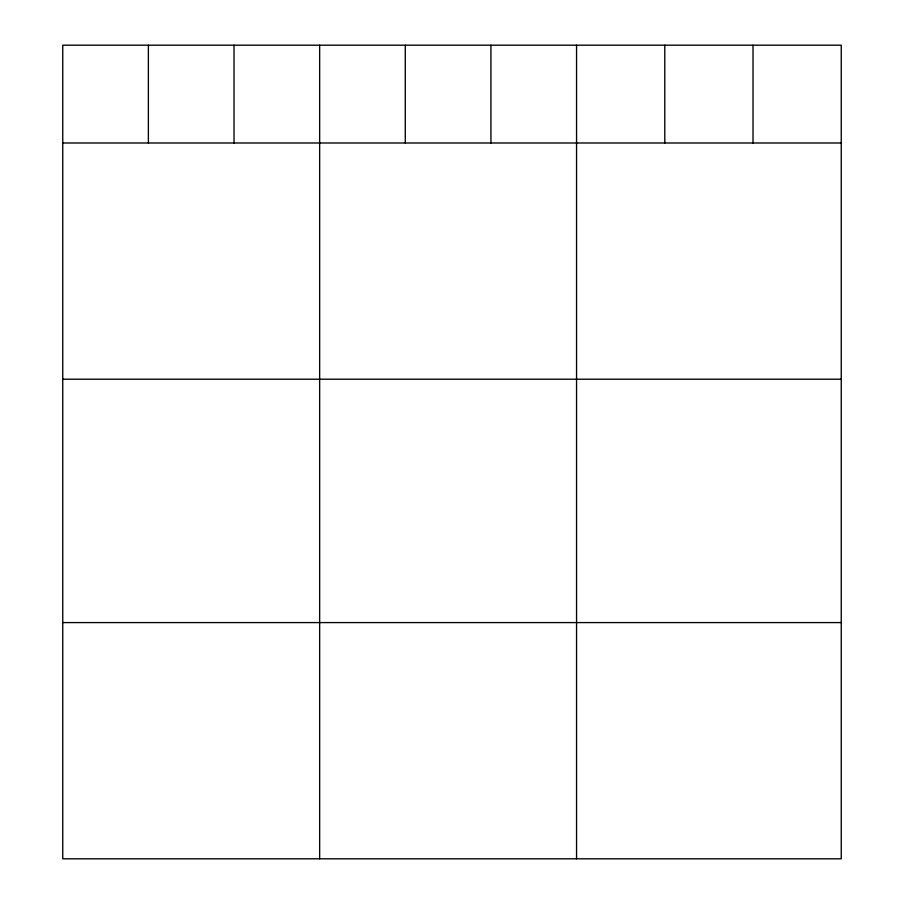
<?xml version="1.0" encoding="UTF-8"?>
<svg xmlns="http://www.w3.org/2000/svg" width="904" height="904" viewBox="0 0 904 904"><rect width="100%" height="100%" fill="white"/><g stroke="black" fill="none" stroke-linecap="round" stroke-linejoin="round"><path stroke-width="1.36" d="M841.251 142.99L841.251 858.8L62.749 858.8L62.749 45.2L841.251 45.2L841.251 142.99L62.749 142.99M62.749 379.205L841.251 379.205M62.749 622.585L841.251 622.585M753.021 45.2L753.021 142.99M664.79 45.2L664.79 142.99M576.56 45.2L576.56 858.8M490.928 45.2L490.928 142.99M405.286 45.2L405.286 142.99M319.654 45.2L319.654 858.8M234.023 45.2L234.023 142.99M148.38 45.2L148.38 142.99"/></g></svg>
